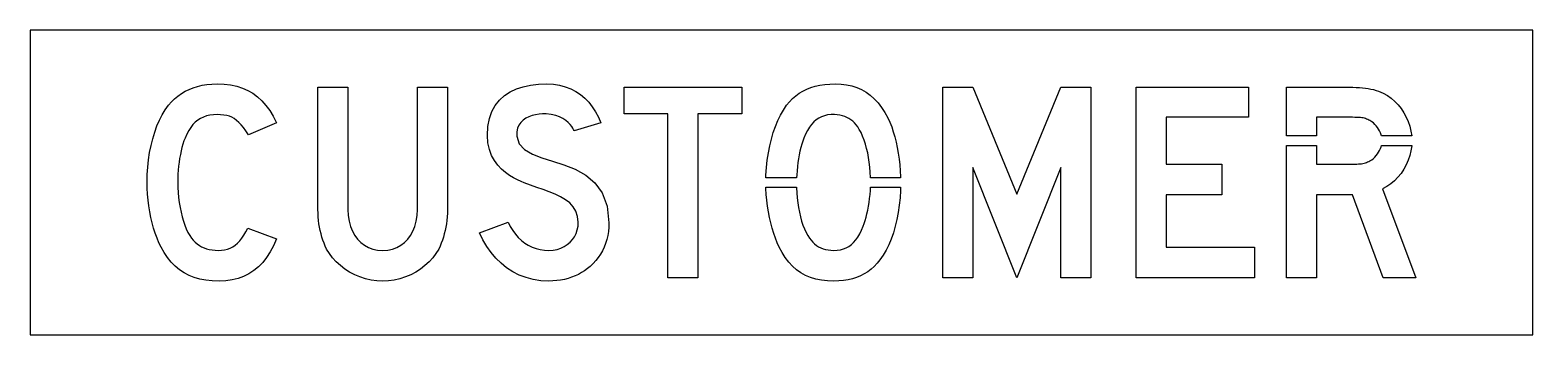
# Model space of a CAD drawing. Extents: x 0 to 79, y 0 to 16.
import ezdxf

# ---------------------------------------------------------------- set-up
doc = ezdxf.new("R2010")
doc.units = 0
doc.layers.add('CUT', color=7, linetype='Continuous')
doc.layers.add('OUTSIDE', color=1, linetype='Continuous')

msp = doc.modelspace()

# ---------------------------------------------------------------- linework, layer by layer
at = {"layer": 'CUT'}
for points in [[(12.005, 3.577), (11.763, 3.377), (11.505, 3.208), (11.228, 3.07), (10.933, 2.963), (10.621, 2.886), (10.289, 2.84), (9.939, 2.825), (9.581, 2.836), (9.245, 2.872), (8.929, 2.931), (8.633, 3.016), (8.356, 3.125), (8.097, 3.259), (7.855, 3.419), (7.631, 3.604), (7.422, 3.816), (7.229, 4.055), (7.051, 4.321), (6.886, 4.614), (6.776, 4.841), (6.673, 5.083), (6.579, 5.338), (6.493, 5.606), (6.415, 5.884), (6.347, 6.171), (6.288, 6.467), (6.239, 6.769), (6.2, 7.076), (6.172, 7.388), (6.155, 7.702), (6.149, 8.018), (6.158, 8.412), (6.184, 8.804), (6.226, 9.191), (6.285, 9.571), (6.359, 9.94), (6.448, 10.298), (6.551, 10.641), (6.669, 10.968), (6.801, 11.274), (6.945, 11.559), (7.103, 11.819), (7.272, 12.053), (7.427, 12.23), (7.591, 12.392), (7.766, 12.539), (7.952, 12.671), (8.148, 12.788), (8.356, 12.89), (8.574, 12.977), (8.803, 13.048), (9.044, 13.104), (9.295, 13.143), (9.559, 13.167), (9.834, 13.175), (10.199, 13.162), (10.543, 13.122), (10.864, 13.055), (11.166, 12.96), (11.448, 12.836), (11.711, 12.684), (11.957, 12.503), (12.186, 12.292), (12.399, 12.05), (12.598, 11.778), (12.784, 11.475), (12.956, 11.14), (11.483, 10.509), (11.347, 10.706), (11.219, 10.879), (11.097, 11.029), (10.977, 11.156), (10.858, 11.263), (10.737, 11.351), (10.612, 11.421), (10.48, 11.476), (10.338, 11.515), (10.185, 11.542), (10.018, 11.557), (9.834, 11.561), (9.638, 11.554), (9.453, 11.531), (9.279, 11.493), (9.116, 11.438), (8.963, 11.366), (8.821, 11.276), (8.687, 11.168), (8.563, 11.042), (8.447, 10.895), (8.34, 10.729), (8.241, 10.542), (8.149, 10.333), (8.09, 10.179), (8.036, 10.013), (7.986, 9.838), (7.94, 9.655), (7.9, 9.464), (7.864, 9.268), (7.834, 9.066), (7.809, 8.86), (7.789, 8.651), (7.775, 8.44), (7.766, 8.229), (7.763, 8.018), (7.769, 7.746), (7.783, 7.476), (7.808, 7.209), (7.841, 6.947), (7.884, 6.691), (7.935, 6.443), (7.993, 6.205), (8.06, 5.977), (8.134, 5.763), (8.214, 5.562), (8.302, 5.378), (8.395, 5.211), (8.485, 5.085), (8.58, 4.971), (8.68, 4.868), (8.786, 4.776), (8.899, 4.696), (9.018, 4.627), (9.144, 4.569), (9.279, 4.522), (9.421, 4.485), (9.573, 4.459), (9.733, 4.444), (9.904, 4.439), (10.067, 4.446), (10.223, 4.468), (10.372, 4.506), (10.515, 4.559), (10.651, 4.629), (10.781, 4.715), (10.905, 4.818), (11.024, 4.938), (11.137, 5.075), (11.246, 5.231), (11.349, 5.404), (11.448, 5.596), (12.956, 5.035), (12.799, 4.682), (12.626, 4.36), (12.436, 4.068), (12.229, 3.807)], [(21.883, 5.832), (21.853, 5.653), (21.816, 5.478), (21.774, 5.307), (21.726, 5.139), (21.673, 4.975), (21.614, 4.816), (21.551, 4.66), (21.483, 4.509), (21.338, 4.269), (21.167, 4.043), (20.973, 3.831), (20.758, 3.635), (20.523, 3.457), (20.272, 3.298), (20.007, 3.16), (19.728, 3.043), (19.44, 2.95), (19.144, 2.881), (18.841, 2.839), (18.535, 2.825), (18.23, 2.839), (17.927, 2.881), (17.631, 2.95), (17.343, 3.043), (17.064, 3.16), (16.799, 3.298), (16.548, 3.457), (16.313, 3.635), (16.098, 3.831), (15.904, 4.043), (15.733, 4.269), (15.588, 4.509), (15.52, 4.66), (15.457, 4.816), (15.398, 4.975), (15.345, 5.139), (15.297, 5.307), (15.255, 5.478), (15.218, 5.653), (15.188, 5.832), (15.164, 6.014), (15.146, 6.199), (15.136, 6.387), (15.132, 6.579), (15.132, 13), (16.711, 13), (16.711, 6.579), (16.726, 6.264), (16.771, 5.97), (16.843, 5.697), (16.942, 5.447), (17.067, 5.222), (17.215, 5.022), (17.387, 4.849), (17.579, 4.705), (17.792, 4.59), (18.023, 4.507), (18.271, 4.456), (18.535, 4.439), (18.8, 4.456), (19.048, 4.507), (19.279, 4.59), (19.492, 4.705), (19.684, 4.849), (19.856, 5.022), (20.004, 5.222), (20.129, 5.447), (20.228, 5.697), (20.3, 5.97), (20.345, 6.264), (20.36, 6.579), (20.36, 13), (21.939, 13), (21.939, 6.579), (21.935, 6.387), (21.925, 6.199), (21.907, 6.014)], [(30.253, 4.802), (30.176, 4.605), (30.086, 4.416), (29.983, 4.235), (29.868, 4.061), (29.74, 3.897), (29.6, 3.742), (29.448, 3.596), (29.303, 3.478), (29.15, 3.369), (28.989, 3.269), (28.821, 3.178), (28.647, 3.097), (28.465, 3.026), (28.278, 2.966), (28.086, 2.916), (27.889, 2.876), (27.687, 2.848), (27.481, 2.83), (27.272, 2.825), (26.852, 2.845), (26.451, 2.907), (26.071, 3.007), (25.71, 3.144), (25.371, 3.316), (25.053, 3.522), (24.757, 3.759), (24.484, 4.025), (24.233, 4.32), (24.006, 4.64), (23.802, 4.984), (23.623, 5.351), (25.132, 5.912), (25.244, 5.684), (25.371, 5.474), (25.511, 5.282), (25.664, 5.109), (25.828, 4.955), (26.005, 4.82), (26.192, 4.705), (26.39, 4.61), (26.597, 4.536), (26.814, 4.482), (27.039, 4.45), (27.272, 4.439), (27.494, 4.452), (27.703, 4.489), (27.898, 4.55), (28.078, 4.634), (28.241, 4.737), (28.386, 4.86), (28.513, 5), (28.619, 5.156), (28.703, 5.327), (28.765, 5.511), (28.803, 5.706), (28.816, 5.912), (28.785, 6.223), (28.696, 6.492), (28.555, 6.724), (28.368, 6.925), (28.142, 7.098), (27.882, 7.25), (27.595, 7.385), (27.288, 7.508), (26.966, 7.624), (26.635, 7.739), (26.303, 7.857), (25.974, 7.982), (25.811, 8.052), (25.624, 8.138), (25.421, 8.243), (25.209, 8.371), (24.994, 8.523), (24.786, 8.702), (24.589, 8.91), (24.412, 9.149), (24.262, 9.423), (24.146, 9.734), (24.071, 10.083), (24.044, 10.474), (24.072, 10.94), (24.151, 11.356), (24.281, 11.725), (24.456, 12.047), (24.675, 12.326), (24.935, 12.561), (25.231, 12.756), (25.562, 12.912), (25.924, 13.03), (26.314, 13.112), (26.73, 13.16), (27.167, 13.175), (27.508, 13.159), (27.831, 13.11), (28.134, 13.03), (28.419, 12.921), (28.684, 12.783), (28.93, 12.618), (29.158, 12.428), (29.366, 12.214), (29.555, 11.976), (29.726, 11.718), (29.877, 11.438), (30.009, 11.14), (28.606, 10.719), (28.598, 10.736), (28.574, 10.782), (28.533, 10.851), (28.473, 10.939), (28.392, 11.039), (28.29, 11.145), (28.164, 11.252), (28.013, 11.353), (27.836, 11.445), (27.631, 11.519), (27.397, 11.572), (27.132, 11.596), (26.945, 11.599), (26.757, 11.586), (26.57, 11.559), (26.389, 11.515), (26.217, 11.453), (26.057, 11.373), (25.915, 11.273), (25.793, 11.152), (25.696, 11.009), (25.627, 10.844), (25.59, 10.654), (25.588, 10.439), (25.713, 10.033), (25.996, 9.728), (26.404, 9.494), (26.906, 9.303), (27.469, 9.126), (28.062, 8.934), (28.651, 8.7), (29.206, 8.393), (29.693, 7.986), (30.081, 7.45), (30.338, 6.757), (30.43, 5.877), (30.423, 5.651), (30.401, 5.43), (30.366, 5.215), (30.316, 5.005)], [(33.517, 11.596), (31.237, 11.596), (31.237, 13), (37.412, 13), (37.412, 11.596), (35.096, 11.596), (35.096, 3), (33.517, 3)], [(44.077, 9.313), (44.031, 9.557), (43.976, 9.791), (43.914, 10.015), (43.844, 10.228), (43.766, 10.428), (43.681, 10.616), (43.588, 10.789), (43.507, 10.915), (43.423, 11.027), (43.336, 11.127), (43.243, 11.216), (43.146, 11.293), (43.044, 11.36), (42.936, 11.416), (42.821, 11.463), (42.7, 11.5), (42.571, 11.529), (42.434, 11.549), (42.289, 11.561), (42.102, 11.561), (41.926, 11.544), (41.761, 11.508), (41.606, 11.454), (41.461, 11.381), (41.325, 11.289), (41.197, 11.179), (41.078, 11.049), (40.967, 10.9), (40.863, 10.731), (40.766, 10.542), (40.675, 10.333), (40.616, 10.178), (40.562, 10.011), (40.512, 9.833), (40.466, 9.646), (40.426, 9.451), (40.39, 9.25), (40.36, 9.044), (40.335, 8.834), (40.315, 8.621), (40.301, 8.408), (40.294, 8.251), (38.681, 8.251), (38.684, 8.391), (38.71, 8.791), (38.752, 9.181), (38.809, 9.56), (38.882, 9.927), (38.969, 10.281), (39.07, 10.62), (39.185, 10.943), (39.312, 11.249), (39.451, 11.537), (39.602, 11.805), (39.763, 12.053), (39.917, 12.237), (40.08, 12.404), (40.252, 12.554), (40.435, 12.687), (40.629, 12.803), (40.833, 12.904), (41.05, 12.988), (41.278, 13.056), (41.52, 13.109), (41.774, 13.146), (42.042, 13.168), (42.325, 13.175), (42.632, 13.164), (42.925, 13.128), (43.202, 13.069), (43.464, 12.984), (43.713, 12.875), (43.947, 12.741), (44.169, 12.581), (44.378, 12.396), (44.575, 12.184), (44.76, 11.945), (44.933, 11.679), (45.097, 11.386), (45.198, 11.159), (45.292, 10.917), (45.378, 10.662), (45.456, 10.394), (45.526, 10.116), (45.588, 9.829), (45.64, 9.533), (45.684, 9.231), (45.718, 8.924), (45.743, 8.612), (45.758, 8.298), (45.759, 8.251), (44.18, 8.251), (44.18, 8.261), (44.167, 8.534), (44.145, 8.801), (44.115, 9.061)], [(49.553, 8.789), (49.553, 3), (47.974, 3), (47.974, 13), (49.553, 13), (51.869, 7.386), (54.185, 13), (55.763, 13), (55.763, 3), (54.185, 3), (54.185, 8.789), (51.869, 3)], [(64.044, 11.421), (59.728, 11.421), (59.728, 8.965), (62.64, 8.965), (62.64, 7.351), (59.728, 7.351), (59.728, 4.614), (64.36, 4.614), (64.36, 3), (58.149, 3), (58.149, 13), (64.044, 13)], [(70.832, 10.888), (70.765, 10.973), (70.691, 11.052), (70.611, 11.124), (70.523, 11.189), (70.43, 11.246), (70.37, 11.279), (70.314, 11.307), (70.258, 11.332), (70.201, 11.353), (70.142, 11.371), (70.079, 11.386), (70.01, 11.398), (69.934, 11.407), (69.848, 11.413), (69.751, 11.418), (69.641, 11.42), (69.518, 11.421), (67.623, 11.421), (67.623, 10.444), (66.044, 10.444), (66.044, 13), (69.342, 13), (69.53, 12.998), (69.709, 12.994), (69.878, 12.985), (70.04, 12.973), (70.194, 12.956), (70.342, 12.934), (70.484, 12.907), (70.621, 12.875), (70.753, 12.837), (70.882, 12.793), (71.008, 12.742), (71.132, 12.684), (71.346, 12.566), (71.548, 12.424), (71.738, 12.26), (71.913, 12.077), (72.072, 11.877), (72.215, 11.662), (72.339, 11.435), (72.444, 11.198), (72.528, 10.952), (72.59, 10.702), (72.628, 10.448), (72.628, 10.444), (71.032, 10.444), (71.017, 10.505), (70.984, 10.606), (70.941, 10.704), (70.89, 10.798)], [(67.623, 9.942), (67.623, 8.965), (69.518, 8.965), (69.634, 8.966), (69.739, 8.968), (69.833, 8.973), (69.918, 8.979), (69.995, 8.988), (70.066, 9), (70.132, 9.015), (70.193, 9.032), (70.253, 9.054), (70.311, 9.079), (70.37, 9.107), (70.43, 9.14), (70.523, 9.197), (70.611, 9.262), (70.691, 9.334), (70.765, 9.413), (70.832, 9.498), (70.89, 9.588), (70.941, 9.682), (70.984, 9.78), (71.017, 9.88), (71.032, 9.942), (72.629, 9.942), (72.628, 9.93), (72.589, 9.67), (72.528, 9.413), (72.443, 9.164), (72.337, 8.923), (72.211, 8.693), (72.065, 8.476), (71.902, 8.275), (71.723, 8.091), (71.528, 7.927), (71.319, 7.785), (71.097, 7.667), (72.851, 3), (71.132, 3), (69.518, 7.351), (67.623, 7.351), (67.623, 3), (66.044, 3), (66.044, 9.942)], [(45.383, 5.359), (45.269, 5.032), (45.141, 4.726), (45, 4.441), (44.844, 4.181), (44.675, 3.947), (44.53, 3.763), (44.374, 3.596), (44.208, 3.446), (44.032, 3.313), (43.846, 3.197), (43.649, 3.096), (43.442, 3.012), (43.225, 2.944), (42.998, 2.891), (42.76, 2.854), (42.512, 2.832), (42.254, 2.825), (41.914, 2.836), (41.595, 2.872), (41.297, 2.931), (41.017, 3.016), (40.756, 3.125), (40.513, 3.259), (40.287, 3.419), (40.076, 3.604), (39.881, 3.816), (39.7, 4.055), (39.532, 4.321), (39.377, 4.614), (39.275, 4.834), (39.179, 5.073), (39.09, 5.328), (39.008, 5.596), (38.934, 5.877), (38.868, 6.167), (38.812, 6.464), (38.764, 6.766), (38.726, 7.071), (38.698, 7.377), (38.681, 7.682), (38.68, 7.749), (40.293, 7.749), (40.294, 7.719), (40.307, 7.455), (40.328, 7.194), (40.358, 6.936), (40.397, 6.684), (40.443, 6.439), (40.497, 6.202), (40.56, 5.976), (40.63, 5.762), (40.708, 5.562), (40.793, 5.378), (40.886, 5.211), (40.967, 5.085), (41.053, 4.971), (41.144, 4.868), (41.241, 4.776), (41.343, 4.696), (41.452, 4.627), (41.567, 4.569), (41.689, 4.522), (41.819, 4.485), (41.956, 4.459), (42.101, 4.444), (42.254, 4.439), (42.433, 4.447), (42.6, 4.471), (42.757, 4.513), (42.904, 4.571), (43.042, 4.647), (43.171, 4.741), (43.292, 4.853), (43.406, 4.984), (43.513, 5.134), (43.613, 5.304), (43.708, 5.493), (43.798, 5.702), (43.85, 5.842), (43.9, 6), (43.947, 6.172), (43.992, 6.355), (44.033, 6.549), (44.07, 6.75), (44.103, 6.956), (44.131, 7.165), (44.154, 7.374), (44.17, 7.582), (44.179, 7.749), (45.758, 7.749), (45.755, 7.588), (45.731, 7.196), (45.692, 6.809), (45.637, 6.429), (45.567, 6.06), (45.482, 5.702)]]:
    msp.add_lwpolyline(points, close=True, dxfattribs=at)
at = {"layer": 'OUTSIDE'}
msp.add_lwpolyline([(0, 0), (79, 0), (79, 16), (0, 16)], close=True, dxfattribs=at)

doc.saveas('drawing.dxf')
